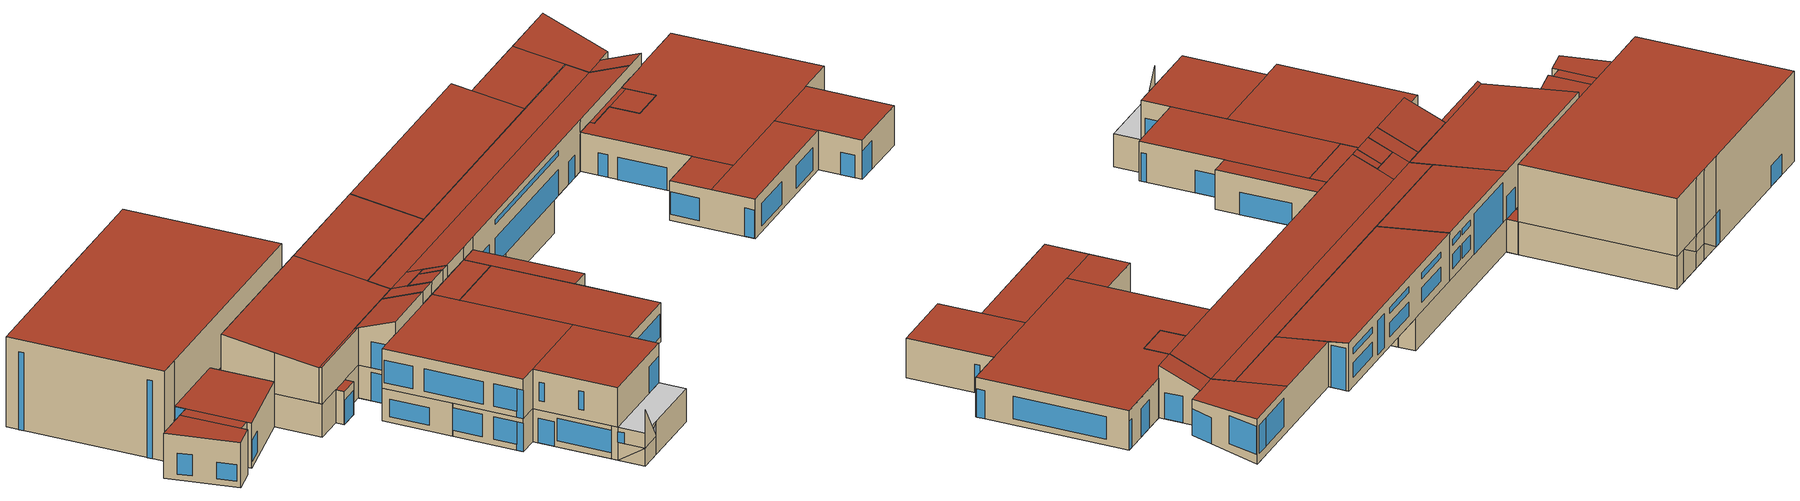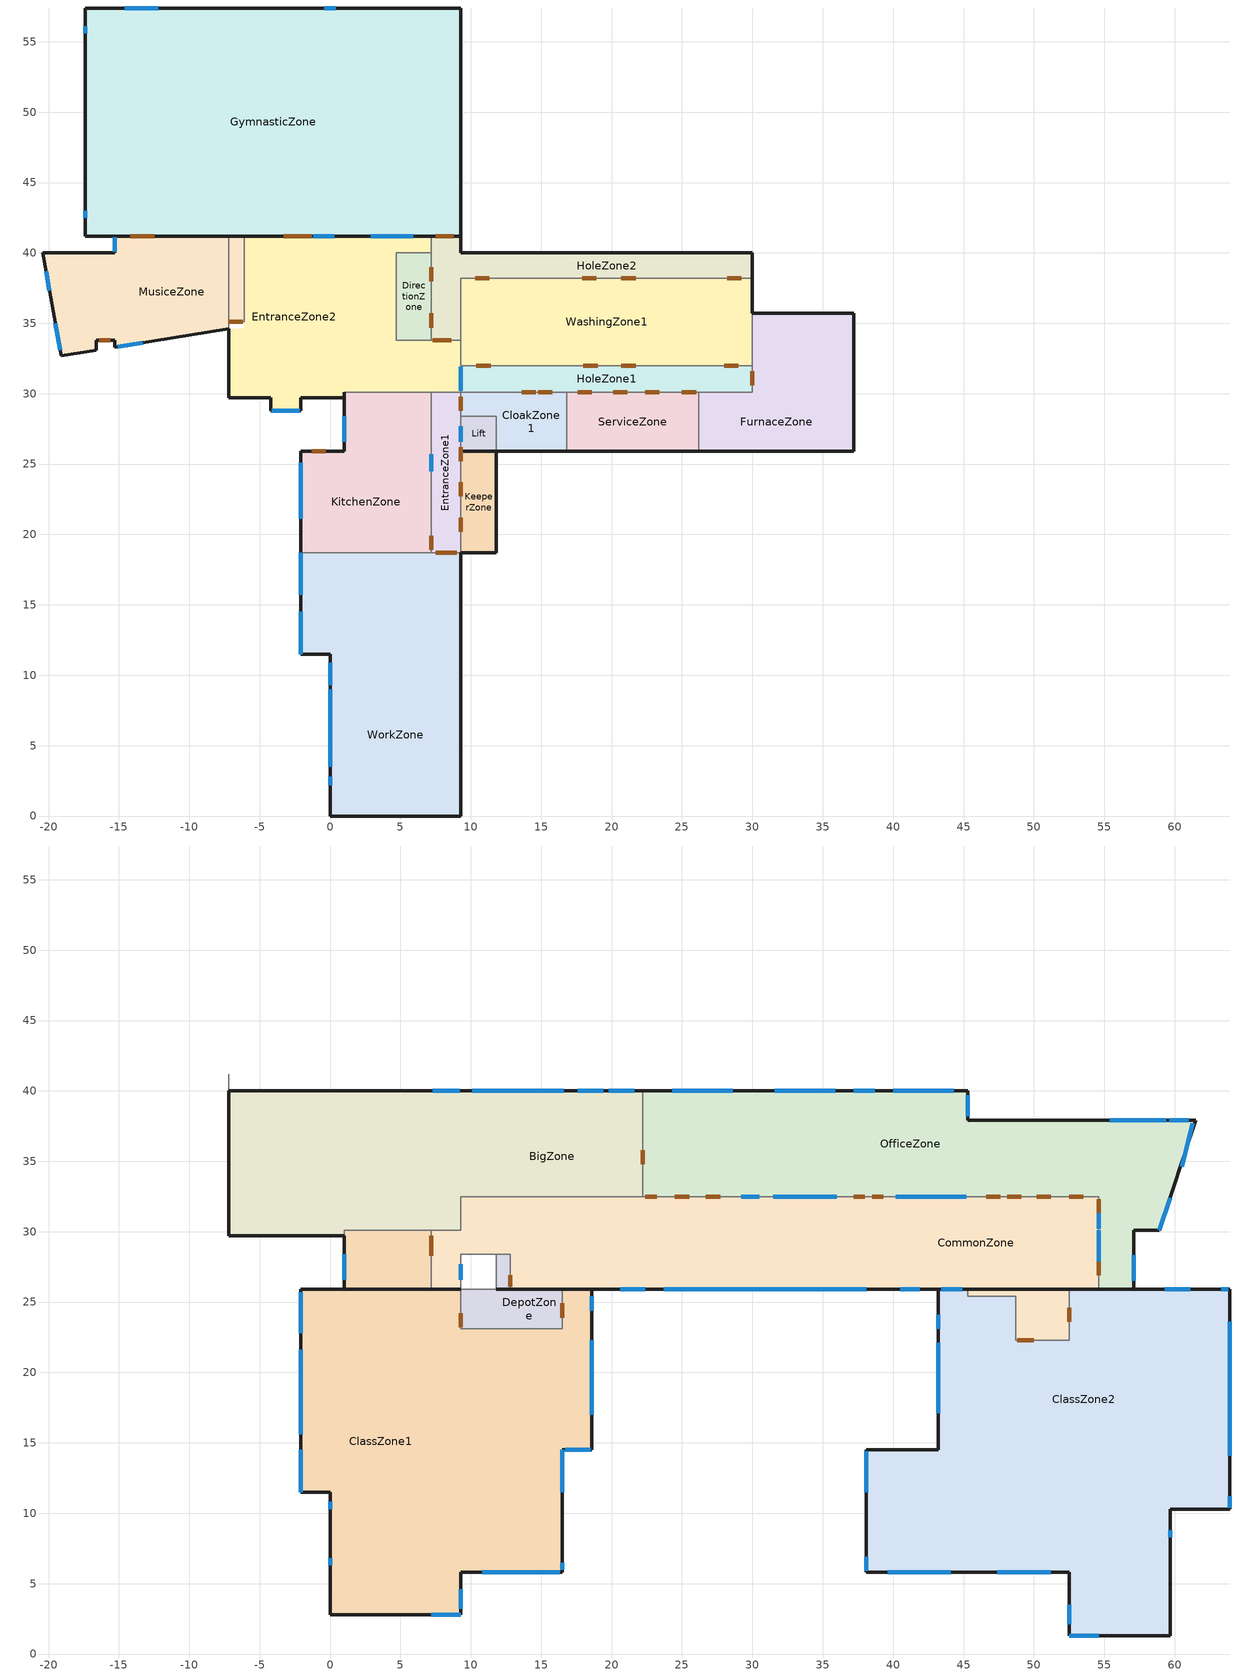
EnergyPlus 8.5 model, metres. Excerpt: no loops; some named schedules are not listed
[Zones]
WorkZone
 floor ground (BasicFloor): 9.3,0 0,0 0,11.5 9.3,11.5 z-3.5; 9.3,11.5 -2.1,11.5 -2.1,18.7 9.3,18.7 z-3.5
 wall outside (OutSupportWall): 0,3.5 0,2.8 z-3.5:0; 0,2.8 0,0 z-1.6:0; 0,0,-1.6 2.5,0,0 0,0,0; 0,2.8,-3.5 0,0,-1.6 0,2.8,-1.6
 wall outside (OutWall): -2.1,18.7 -2.1,11.5 0,11.5 0,3.5 z-3.5:0
 wall ground (GroundWall): 2.5,0 9.3,0 9.3,18.7 z-3.5:0; 0,0 2.5,0 z-3.5:-1.6; 0,0,-1.6 2.5,0,-1.6 0,0,2.5; 0,2.8,-3.5 0,0,-3.5 0,0,-1.6
 wall to KitchenZone (InWall): 7.2,18.7 -2.1,18.7 z-3.5:0
 wall to EntranceZone1 (InWall): 9.3,18.7 7.2,18.7 z-3.5:0
 window (Window): -2.1,18.7 -2.1,15.7 / -2.1,14.5 -2.1,12.2 / 0,9 0,3.5 z-2.87:-0.47; -2.1,12.2 -2.1,11.5 z-3.5:-0.47; 0,2.8 0,2.17 z-1.6:-0.47
 window (OutDoor): 0,10.9 0,9.3 z-3.5:-0.9
 door inside (InDoor): 9,18.7 7.5,18.7 z-3.5:-1.4
 ceiling ground (Floor1): 0,0 9.3,0 9.3,2.8 0,2.8 z0
KitchenZone
 floor ground (BasicFloor): 7.2,18.7 -2.1,18.7 -2.1,25.9 7.2,25.9 z-3.5; 7.2,25.9 1,25.9 1,30.1 7.2,30.1 z-3.5
 wall outside (OutWall): 1,25.9 -2.1,25.9 -2.1,18.7 z-3.5:0; 1,29.7,-3.5 1,25.9,-3.5 1,25.9,0 1,30.1,0
 wall to EntranceZone1 (InWall): 7.2,18.7 7.2,30.1 z-3.5:0
 wall to EntranceZone2 (GlassWall): 7.2,30.1 1,30.1 z-3.5:0
 wall to EntranceZone2 (OutWall): 1,30.1 1,29.7 z-3.5:0
 window inside (Window): 7.2,24.5 7.2,25.7 z-3.5:-1.4
 window (Window): 1,28.4 1,26.6 z-3.5:-0.47; -2.1,25.1 -2.1,21.1 z-2.87:-1
 door inside (InDoor): 7.2,18.9 7.2,19.9 z-3.5:-1.4
 door (InDoor): -0.3,25.9 -1.3,25.9 z-3.5:-1.4
EntranceZone1
 floor ground (BasicFloor): 9.3,18.7 7.2,18.7 7.2,30.1 9.3,30.1 z-3.5
 wall to KeeperZone (InWall): 9.3,18.7 9.3,25.9 z-3.5:0
 wall to Lift (LiftWall): 9.3,25.9 9.3,28.4 z-3.5:0
 wall to CloakZone1 (InWall): 9.3,28.4 9.3,30.1 z-3.5:0
 wall to EntranceZone2 (GlassWall): 9.3,30.1 7.2,30.1 z-3.5:0
 window inside (Window): 9.3,26.6 9.3,27.7 z-3.5:-1.4
 door inside (InDoor): 9.3,20.2 9.3,21.2 / 9.3,22.7 9.3,23.7 / 9.3,25.2 9.3,26.2 / 9.3,28.8 9.3,29.8 z-3.5:-1.4
EntranceZone2
 floor ground (BasicFloor): -2.1,28.8 -4.2,28.8 -4.2,29.7 -2.1,29.7 z-3.5; -6.1,29.7 -7.2,29.7 -7.2,34.6 -6.1,34.6 z-3.5; 1,29.7 -6.1,29.7 -6.1,41.2 1,41.2 z-3.5; 9.3,30.1 1,30.1 1,33.8 9.3,33.8 z-3.5; 4.7,33.8 1,33.8 1,41.2 4.7,41.2 z-3.5; 7.2,40 4.7,40 4.7,41.2 7.2,41.2 z-3.5
 wall outside (GlassWall): -7.2,34.6 -7.2,29.7 -4.2,29.7 / -4.2,28.8 -2.1,28.8 / -2.1,29.7 1,29.7 z-3.5:0
 wall outside (OutWall): -4.2,29.7 -4.2,28.8 / -2.1,28.8 -2.1,29.7 z-3.5:0
 wall to HoleZone1 (GlassWall): 9.3,30.1 9.3,32 z-3.5:0
 wall to WashingZone1 (InWall): 9.3,32 9.3,33.8 z-3.5:0
 wall to HoleZone2 (InWall): 9.3,33.8 7.2,33.8 / 7.2,40 7.2,41.2 z-3.5:0
 wall to DirectionZone (InWall): 7.2,33.8 4.7,33.8 4.7,40 7.2,40 z-3.5:0
 wall to GymnasticZone (InWall): 7.2,41.2 -6.1,41.2 z-3.5:0
 wall to MusiceZone (OutWall): -6.1,41.2 -6.1,35.1 -7.2,35.1 -7.2,34.6 z-3.5:0
 window (OutDoor): -4.15,28.8 -2.15,28.8 z-3.5:-0.9
 window inside (OutDoor): 9.3,30.2 9.3,31.9 z-3.5:-1.4
 window inside (Window): 5.9,41.2 4.7,41.2 / 4.7,41.2 2.9,41.2 / 0.3,41.2 -1.2,41.2 z-3.5:-1.4
 door inside (InDoor): 8.6,33.8 7.3,33.8 / -6.2,35.1 -7.2,35.1 z-3.5:-1.4; -1.3,41.2 -3.3,41.2 z-3.5:-1.1
 roof outside (Roof): -4.2,28.8 -2.1,28.8 -2.1,29.7 -4.2,29.7 z0; -6.1,40 7.2,40 7.2,41.2 -6.1,41.2 z0
HoleZone1
 floor ground (BasicFloor): 30,30.1 9.3,30.1 9.3,32 30,32 z-3.5
 wall to CloakZone1 (InWall): 9.3,30.1 16.8,30.1 z-3.5:0
 wall to ServiceZone (InWall): 16.8,30.1 26.2,30.1 z-3.5:0
 wall to FurnaceZone (InWall): 26.2,30.1 30,30.1 30,32 z-3.5:0
 wall to WashingZone1 (InWall): 30,32 9.3,32 z-3.5:0
 door inside (InDoor): 13.6,30.1 14.6,30.1 / 14.8,30.1 15.8,30.1 / 17.6,30.1 18.6,30.1 / 20.1,30.1 21.1,30.1 / 22.4,30.1 23.4,30.1 / 25,30.1 26,30.1 / 30,30.6 30,31.6 / 29,32 28,32 / 21.7,32 20.7,32 / 19,32 18,32 / 11.4,32 10.4,32 z-3.5:-1.4
HoleZone2
 floor ground (BasicFloor): 9.3,33.8 7.2,33.8 7.2,41.2 9.3,41.2 z-3.5; 30,38.2 9.3,38.2 9.3,40 30,40 z-3.5
 wall to DirectionZone (InWall): 7.2,40 7.2,33.8 z-3.5:0
 wall to WashingZone1 (InWall): 9.3,33.8 9.3,38.2 30,38.2 z-3.5:0
 wall ground (GroundWall): 30,38.2 30,40 9.3,40 9.3,41.2 z-3.5:0
 wall to GymnasticZone (InWall): 9.3,41.2 7.2,41.2 z-3.5:0
 door inside (InDoor): 7.2,35.7 7.2,34.7 / 7.2,39 7.2,38 / 10.3,38.2 11.3,38.2 / 17.9,38.2 18.9,38.2 / 20.7,38.2 21.7,38.2 / 28.2,38.2 29.2,38.2 / 8.8,41.2 7.5,41.2 z-3.5:-1.4
 roof outside (Roof): 7.2,40 9.3,40 9.3,41.2 7.2,41.2 z0
KeeperZone
 floor ground (BasicFloor): 11.8,18.7 9.3,18.7 9.3,25.9 11.8,25.9 z-3.5
 wall ground (GroundWall): 9.3,18.7 11.8,18.7 11.8,25.9 z-3.5:0
 wall to Lift (LiftWall): 11.8,25.9 9.3,25.9 z-3.5:0
Lift
 floor ground (BasicFloor): 11.8,25.9 9.3,25.9 9.3,28.4 11.8,28.4 z-3.5
 wall outside (LiftWall): 9.3,25.9 11.8,25.9 z4.2:5.5
 wall to CloakZone1 (LiftWall): 11.8,25.9 11.8,28.4 9.3,28.4 z-3.5:0
 wall to DepotZone (LiftWall): 9.3,25.9 11.8,25.9 z0:4.2; 11.8,25.9,0 11.8,28.4,0 11.8,28.4,4.5 11.8,25.9,5.5
 wall to CommonZone (LiftWall): 11.8,28.4 9.3,28.4 z0:4.5; 9.3,28.4,0 9.3,25.9,0 9.3,25.9,5.5 9.3,28.4,4.5
 window inside (Window): 9.3,27.7 9.3,26.6 z0:2.1
 roof outside (Roof): 9.3,25.9,5.5 11.8,25.9,5.5 11.8,28.4,4.5 9.3,28.4,4.5
MusiceZone
 floor ground (BasicFloor): -6.1,35.1 -7.2,35.1 -7.2,41.2 -6.1,41.2 z-3.5; -7.2,34.6 -15.3,33.3 -15.3,41.2 -7.2,41.2 z-3.5; -15.3,33.8 -16.6,33.8 -16.6,40 -15.3,40 z-3.5; -16.6,33.1 -19.1,32.7 -20.4,40 -16.6,40 z-3.5
 wall outside (OutWall): -15.3,41.2 -15.3,40 -20.4,40 -19.1,32.7 -16.6,33.1 -16.6,33.8 -15.3,33.8 -15.3,33.3 -7.2,34.6 z-3.5:1.3
 wall to GymnasticZone (InWall): -6.1,41.2 -15.3,41.2 z-3.5:0
 wall to BigZone (GlassWall): -7.2,34.6 -7.2,41.2 z0:1.3
 window (Window): -15.3,41.1 -15.3,40.1 z-3.5:1.3; -20.17,38.7 -19.95,37.3 / -15.1,33.33 -13.3,33.62 z-2.87:-0.63; -19.51,35 -19.17,33.1 z-2.87:-1.1
 door inside (InDoor): -12.5,41.2 -14.2,41.2 z-3.5:-1.4
 door (InDoor): -16.4,33.8 -15.6,33.8 z-3.5:-1.4
 roof outside (Roof): -15.3,33.3 -7.2,34.6 -7.2,41.2 -15.3,41.2 z1.3; -16.6,33.8 -15.3,33.8 -15.3,40 -16.6,40 z1.3; -19.1,32.7 -16.6,33.1 -16.6,40 -20.4,40 z1.3; -7.2,40 -6.1,40 -6.1,41.2 -7.2,41.2 z0
DirectionZone
 floor ground (BasicFloor): 7.2,33.8 4.7,33.8 4.7,40 7.2,40 z-3.5
CloakZone1
 floor ground (BasicFloorWC): 16.8,25.9 11.8,25.9 11.8,30.1 16.8,30.1 z-3.5; 11.8,28.4 9.3,28.4 9.3,30.1 11.8,30.1 z-3.5
 wall to ServiceZone (InWall): 16.8,25.9 16.8,30.1 z-3.5:0
 wall ground (GroundWall): 11.8,25.9 16.8,25.9 z-3.5:0
ServiceZone
 floor ground (BasicFloor): 26.2,25.9 16.8,25.9 16.8,30.1 26.2,30.1 z-3.5
 wall to FurnaceZone (InWall): 26.2,25.9 26.2,30.1 z-3.5:0
 wall ground (GroundWall): 16.8,25.9 26.2,25.9 z-3.5:0
FurnaceZone
 floor ground (BasicFloor): 37.2,25.9 26.2,25.9 26.2,30.1 37.2,30.1 z-3.5; 37.2,30.1 30,30.1 30,32 37.2,32 z-3.5; 37.2,32 30,32 30,35.7 37.2,35.7 z-3.5
 wall to WashingZone1 (InWall): 30,35.7 30,32 z-3.5:0
 wall ground (GroundWall): 26.2,25.9 37.2,25.9 37.2,35.7 30,35.7 z-3.5:0
WashingZone1
 floor ground (BasicFloorWC): 30,32 9.3,32 9.3,38.2 30,38.2 z-3.5
 wall ground (GroundWall): 30,35.7 30,38.2 z-3.5:0
GymnasticZone
 floor ground (BasicFloor): 9.3,41.2 -17.4,41.2 -17.4,57.4 9.3,57.4 z-3.5
 wall outside (OutWall): 0.4,57.4 -17.4,57.4 -17.4,41.2 -15.3,41.2 z-3.5:6.1; -17.4,41.2 9.3,41.2 9.3,57.4 4.9,57.4 3.1,57.4 0.4,57.4 z0:6.1
 wall outside (OutSupportWall): 4.9,57.4 3.1,57.4 z-1.75:0; 3.1,57.4,-1.75 0.4,57.4,-3.5 0.4,57.4,0 3.1,57.4,0; 7.8,57.4,0 4.9,57.4,-1.75 4.9,57.4,0
 wall ground (GroundWall): 4.9,57.4 3.1,57.4 z-3.5:-1.75; 9.3,41.2 9.3,57.4 7.8,57.4 z-3.5:0; 3.1,57.4,-3.5 0.4,57.4,-3.5 3.1,57.4,-1.75; 7.8,57.4,-3.5 4.9,57.4,-3.5 4.9,57.4,-1.75 7.8,57.4,0
 window (OutDoor): -12.2,57.4 -14.6,57.4 z-3.5:-1.3
 window (Window): -17.4,56.1 -17.4,55.6 / -17.4,43 -17.4,42.5 z-3.5:4.8; 0.4,57.4 -0.4,57.4 z-3.5:0
 roof outside (Roof): -17.4,41.2 9.3,41.2 9.3,57.4 -17.4,57.4 z6.1
BigZone
 floor to MusiceZone (Floor1): -6.1,35.1 -7.2,34.6 -7.2,40 -6.1,40 z0
 floor to EntranceZone2 (Floor1): 1,29.7 -6.1,29.7 -6.1,40 1,40 z0; 9.3,30.1 1,30.1 1,33.8 9.3,33.8 z0; 4.7,33.8 1,33.8 1,40 4.7,40 z0; -6.1,29.7 -7.2,29.7 -7.2,34.6 -6.1,35.1 z0
 floor to DirectionZone (Floor1): 7.2,33.8 4.7,33.8 4.7,40 7.2,40 z0
 floor to HoleZone2 (Floor1): 22.2,38.2 9.3,38.2 9.3,40 22.2,40 z0; 9.3,33.8 7.2,33.8 7.2,40 9.3,40 z0
 floor to WashingZone1 (Floor1): 22.2,32.5 9.3,32.5 9.3,38.2 22.2,38.2 z0
 wall outside (OutWall): 22.2,40 -7.2,40 z0:5.1
 wall outside (GlassWall): -7.2,29.7 1,29.7 z0:3.96; -7.2,40,1.3 -7.2,34.6,1.3 -7.2,34.6,4.39 -7.2,40,5.1; -7.2,34.6,0 -7.2,30.1,0 -7.2,30.1,3.8 -7.2,34.6,4.39; -7.2,30.1,0 -7.2,29.7,0 -7.2,29.7,3.96 -7.2,30.1,3.8
 wall to CommonZone (SpliteZone): 7.2,30.1 9.3,30.1 z0:3.8; 9.3,32.5 16.5,32.5 z0:4.1; 9.3,30.1,0 9.3,32.5,0 9.3,32.5,4.1 9.3,30.1,3.8
 wall to ClassZone1 (InWall): 1,30.1 7.2,30.1 z0:3.8; 1,29.7,0 1,30.1,0 1,30.1,3.8 1,29.7,3.96
 wall to CommonZone (GlassWall): 16.5,32.5 19.4,32.5 z0:4.1
 wall to CommonZone (InWall): 19.4,32.5 22.2,32.5 z0:4.1
 wall to OfficeZone (InWall): 22.2,32.5,0 22.2,40,0 22.2,40,5.1 22.2,32.5,4.1
 window (Window): 16.6,40 10.1,40 z0:4.3; 19.4,40 17.6,40 / 21.6,40 19.8,40 z1:2.5; 19.4,40 17.6,40 / 21.6,40 19.8,40 z3.5:4.13
 window (OutDoor): 9.2,40 7.3,40 z0:2.4
 door inside (InDoor): 22.2,34.8 22.2,35.8 z0:2.1
 roof outside (Roof): -7.2,29.7,3.96 1,29.7,3.96 1,30.1,3.8 -7.2,30.1,3.8; -7.2,30.1,3.8 9.3,30.1,3.8 9.3,40,5.1 -7.2,40,5.1; 9.3,32.5,4.1 22.2,32.5,4.1 22.2,40,5.1 9.3,40,5.1
ClassZone1
 floor to WorkZone (Floor1): 9.3,2.8 0,2.8 0,11.5 9.3,11.5 z0; 9.3,11.5 -2.1,11.5 -2.1,18.7 9.3,18.7 z0
 floor to KitchenZone (Floor1): 7.2,18.7 -2.1,18.7 -2.1,25.9 7.2,25.9 z0; 7.2,25.9 1,25.9 1,30.1 7.2,30.1 z0
 floor to EntranceZone1 (Floor1): 9.3,18.7 7.2,18.7 7.2,25.9 9.3,25.9 z0
 floor ground (BasicFloor): 16.5,5.8 9.3,5.8 9.3,14.5 16.5,14.5 z0; 18.6,18.7 11.8,18.7 11.8,23.1 18.6,23.1 z0; 18.6,23.1 16.5,23.1 16.5,25.9 18.6,25.9 z0; 18.6,14.5 9.3,14.5 9.3,18.7 18.6,18.7 z0
 floor to KeeperZone (Floor1): 11.8,18.7 9.3,18.7 9.3,23.1 11.8,23.1 z0
 wall outside (OutWall): 1,25.9 -2.1,25.9 -2.1,11.5 0,11.5 0,2.8 9.3,2.8 9.3,5.8 16.5,5.8 16.5,14.5 18.6,14.5 18.6,25.9 z0:4.2; 1,25.9 7.2,25.9 / 1,25.9 7.2,25.9 z4.2:5.5; 1,29.7,0 1,25.9,0 1,25.9,5.5 1,29.7,3.96
 wall to CommonZone (InWall): 7.2,25.9,0 7.2,30.1,0 7.2,30.1,3.8 7.2,25.9,5.5
 wall to CommonZone (GlassWall): 9.3,25.9 7.2,25.9 / 18.6,25.9 16.5,25.9 z0:4.2
 wall to DepotZone (InWall): 16.5,25.9 16.5,23.1 9.3,23.1 9.3,25.9 z0:4.2
 window (Window): 1,28.4 1,26.6 / 7.2,2.8 9.3,2.8 z0:2.8; -2.1,25.7 -2.1,22.8 / -2.1,21.6 -2.1,15.6 / -2.1,14.5 -2.1,12.2 / 10.8,5.8 16.3,5.8 z0.63:3.03; -2.1,12.2 -2.1,11.5 / 16.5,6 16.5,6.5 z0:3.03; 0,10.8 0,10.3 / 0,6.8 0,6.3 z1:3; 16.5,11.5 16.5,14.5 / 18.6,17 18.6,22.3 / 18.6,24.4 18.6,25.4 z0:2.4
 window (OutDoor): 9.3,3.2 9.3,4.6 / 16.7,14.5 18.5,14.5 z0:2.4
 door inside (GlassWall): 7.2,28.3 7.2,29.7 z0:2.4
 door inside (InDoor): 9.3,23.2 9.3,24.2 / 16.5,24.9 16.5,23.9 z0:2.1
 roof outside (Roof): 0,2.8 9.3,2.8 9.3,11.5 0,11.5 z4.2; -2.1,11.5 9.3,11.5 9.3,25.9 -2.1,25.9 z4.2; 9.3,5.8 16.5,5.8 16.5,23.1 9.3,23.1 z4.2; 16.5,14.5 18.6,14.5 18.6,25.9 16.5,25.9 z4.2; 1,25.9,5.5 7.2,25.9,5.5 7.2,30.1,3.8 1,30.1,3.8
DepotZone
 floor to KeeperZone (Floor1): 11.8,23.1 9.3,23.1 9.3,25.9 11.8,25.9 z0
 floor to CloakZone1 (Floor1): 12.8,25.9 11.8,25.9 11.8,28.4 12.8,28.4 z0
 floor ground (BasicFloor): 16.5,23.1 11.8,23.1 11.8,25.9 16.5,25.9 z0
 wall outside (OutWall): 11.8,25.9 12.8,25.9 z4.2:5.5
 wall to CommonZone (InWall): 16.5,25.9 12.8,25.9 z0:4.2; 12.8,28.4 11.8,28.4 z0:4.5; 12.8,25.9,0 12.8,28.4,0 12.8,28.4,4.5 12.8,25.9,5.5
 door inside (InDoor): 12.8,26.1 12.8,26.9 z0:2.1
 roof outside (Roof): 9.3,23.1 16.5,23.1 16.5,25.9 9.3,25.9 z4.2; 11.8,25.9,5.5 12.8,25.9,5.5 12.8,28.4,4.5 11.8,28.4,4.5
CommonZone
 floor to HoleZone1 (Floor1): 30,30.1 9.3,30.1 9.3,32 30,32 z0
 floor to CloakZone1 (Floor1): 16.8,28.4 11.8,28.4 11.8,30.1 16.8,30.1 z0; 11.8,28.4 9.3,28.4 9.3,30.1 11.8,30.1 z0; 16.8,25.9 12.8,25.9 12.8,28.4 16.8,28.4 z0
 floor to ServiceZone (Floor1): 26.2,25.9 16.8,25.9 16.8,30.1 26.2,30.1 z0
 floor to FurnaceZone (Floor1): 37.2,25.9 26.2,25.9 26.2,30.1 37.2,30.1 z0; 37.2,30.1 30,30.1 30,32.5 37.2,32.5 z0
 floor to WashingZone1 (Floor1): 22.2,32 9.3,32 9.3,32.5 22.2,32.5 z0; 30,32 22.2,32 22.2,32.5 30,32.5 z0
 floor to EntranceZone1 (Floor1): 9.3,25.9 7.2,25.9 7.2,30.1 9.3,30.1 z0
 floor ground (BasicFloor): 54.6,25.9 37.2,25.9 37.2,32.5 54.6,32.5 z0; 52.5,25.4 45.3,25.4 45.3,25.9 52.5,25.9 z0; 52.5,22.3 48.7,22.3 48.7,25.4 52.5,25.4 z0
 wall outside (OutWall): 7.2,25.9 9.3,25.9 / 11.8,25.9 16.5,25.9 18.6,25.9 / 43.2,25.9 57.1,25.9 z4.2:5.5; 18.6,25.9 43.2,25.9 z0:5.5
 wall to OfficeZone (InWall): 54.6,32.5 22.2,32.5 z0:4.1; 54.6,25.9,0 54.6,30.1,0 54.6,30.1,3.8 54.6,25.9,5.5; 54.6,30.1,0 54.6,32.5,0 54.6,32.5,4.1 54.6,30.1,3.8
 wall to ClassZone2 (GlassWall): 52.5,25.9 54.6,25.9 / 43.2,25.9 45.3,25.9 z0:4.2
 wall to ClassZone2 (InWall): 45.3,25.9 45.3,25.4 48.7,25.4 48.7,22.3 52.5,22.3 52.5,25.9 z0:4.2
 window inside (Window): 36,32.5 35,32.5 / 30.5,32.5 29.2,32.5 / 35,32.5 31.5,32.5 / 45.2,32.5 41.2,32.5 / 41.2,32.5 40.2,32.5 / 54.6,30.2 54.6,31.3 / 54.6,27.9 54.6,30.1 z0:2.1; 43.4,25.9 44.9,25.9 z0:2.4
 window (OutDoor): 40.5,25.9 41.9,25.9 z0:2.4
 window (Window): 23.7,25.9 38.1,25.9 / 20.6,25.9 22.4,25.9 z0:2.8; 23.7,25.9 38.1,25.9 z4.3:4.8
 door inside (InDoor): 23.2,32.5 22.4,32.5 / 25.5,32.5 24.5,32.5 / 27.7,32.5 26.7,32.5 / 38,32.5 37.2,32.5 / 39.3,32.5 38.5,32.5 / 47.6,32.5 46.6,32.5 / 49.1,32.5 48.1,32.5 / 51.2,32.5 50.2,32.5 / 53.5,32.5 52.5,32.5 / 54.6,31.3 54.6,32.3 / 54.6,26.9 54.6,27.9 / 52.5,23.6 52.5,24.6 z0:2.1
 door inside (GlassWall): 48.8,22.3 50,22.3 z0:2.1
 roof outside (Roof): 7.2,25.9,5.5 9.3,25.9,5.5 9.3,30.1,3.8 7.2,30.1,3.8; 9.3,28.4,4.5 12.8,28.4,4.5 12.8,30.1,3.8 9.3,30.1,3.8; 12.8,25.9,5.5 54.6,25.9,5.5 54.6,30.1,3.8 12.8,30.1,3.8; 9.3,30.1,3.8 54.6,30.1,3.8 54.6,32.5,4.1 9.3,32.5,4.1; 45.3,25.4 52.5,25.4 52.5,25.9 45.3,25.9 z4.2; 48.7,22.3 52.5,22.3 52.5,25.4 48.7,25.4 z4.2
OfficeZone
 floor to HoleZone2 (Floor1): 30,38.2 22.2,38.2 22.2,40 30,40 z0
 floor to FurnaceZone (Floor1): 37.2,32.5 30,32.5 30,35.7 37.2,35.7 z0
 floor to WashingZone1 (Floor1): 30,32.5 22.2,32.5 22.2,38.2 30,38.2 z0
 floor ground (BasicFloor): 37.2,35.7 30,35.7 30,40 37.2,40 z0; 45.3,32.5 37.2,32.5 37.2,40 45.3,40 z0; 54.6,32.5 45.3,32.5 45.3,37.9 54.6,37.9 z0; 58.9,30.1 54.6,30.1 54.6,37.9 61.2,37.9 z0; 57.1,25.9 54.6,25.9 54.6,30.1 57.1,30.1 z0
 wall outside (OutWall): 45.3,40 22.2,40 z0:5.1; 57.1,25.9,0 57.1,30.1,0 57.1,30.1,3.8 57.1,25.9,5.5
 wall outside (OutSupportWall): 57.1,30.1 58.9,30.1 z0:3.8; 61.5,37.9 45.3,37.9 z0:4.8; 58.9,30.1,0 61.5,37.9,0 61.5,37.9,4.8 58.9,30.1,3.8; 45.3,37.9,0 45.3,40,0 45.3,40,5.1 45.3,37.9,4.8
 wall to ClassZone2 (InWall): 54.6,25.9 57.1,25.9 z0:4.2
 window (Window): 57.1,26.53 57.1,28.33 / 58.9,30.1 59.7,32.4 z0:2.8; 60.5,34.6 61.3,37.7 / 61,37.9 59.6,37.9 / 59.4,37.9 55.4,37.9 z0.9:3.9; 45.3,38.2 45.3,39.7 z0:4.5; 44.3,40 40,40 / 35.9,40 31.6,40 / 28.6,40 24.3,40 z1:2.5; 44.3,40 40,40 / 35.9,40 31.6,40 / 28.6,40 24.3,40 z3.5:4.13; 38.7,40 37.2,40 z0.5:4.13
 roof outside (Roof): 54.6,25.9,5.5 57.1,25.9,5.5 57.1,30.1,3.8 54.6,30.1,3.8; 54.6,30.1,3.8 58.9,30.1,3.8 61.5,37.9,4.8 54.6,37.9,4.8; 45.3,32.5,4.1 54.6,32.5,4.1 54.6,37.9,4.8 45.3,37.9,4.8; 22.2,32.5,4.1 45.3,32.5,4.1 45.3,40,5.1 22.2,40,5.1
ClassZone2
 floor ground (BasicFloor): 63.9,10.3 43.2,10.3 43.2,25.9 63.9,25.9 z0; 59.7,1.3 52.5,1.3 52.5,10.3 59.7,10.3 z0; 52.5,5.8 38.1,5.8 38.1,10.3 52.5,10.3 z0; 43.2,10.3 38.1,10.3 38.1,14.5 43.2,14.5 z0
 wall outside (OutWall): 43.2,25.9 43.2,14.5 38.1,14.5 38.1,5.8 52.5,5.8 52.5,1.3 59.7,1.3 59.7,10.3 63.9,10.3 63.9,25.9 57.1,25.9 z0:4.2
 window (Window): 43.2,24.1 43.2,23.1 / 43.2,22.1 43.2,17.1 z0:2.4; 38.1,14.4 38.1,11.5 / 39.6,5.8 44.1,5.8 / 47.4,5.8 51.2,5.8 / 63.9,14.1 63.9,23.6 z0.63:3.03; 38.1,6.9 38.1,5.9 / 52.5,1.3 54.6,1.3 / 63.8,25.9 63.3,25.9 z0:3.03; 59.7,8.3 59.7,8.8 / 63.9,10.4 63.9,11.2 / 61.1,25.9 59.3,25.9 z0:3
 window (OutDoor): 52.5,3.5 52.5,2.1 z0:2.4
 roof outside (Roof): 43.2,10.3 63.9,10.3 63.9,25.9 43.2,25.9 z4.2; 52.5,1.3 59.7,1.3 59.7,10.3 52.5,10.3 z4.2; 38.1,5.8 52.5,5.8 52.5,10.3 38.1,10.3 z4.2; 38.1,10.3 43.2,10.3 43.2,14.5 38.1,14.5 z4.2
[Building]
School Building: North Axis {deg}=0; Terrain=City; Loads Convergence Tolerance Value=.03999; Temperature Convergence Tolerance Value {deltaC}=.4; Solar Distribution=FullExterior; Maximum Number of Warmup Days=25; Minimum Number of Warmup Days=6
[Site:Location]
Belgrade: Latitude {deg}=44.82; Longitude {deg}=22.28; Time Zone {hr}=1; Elevation {m}=99
[SizingPeriod:DesignDay]
BelgradeWinter: Month=1; Day of Month=21; Day Type=WinterDesignDay; Maximum Dry-Bulb Temperature {C}=-11.5; Daily Dry-Bulb Temperature Range {deltaC}=0; Humidity Condition Type=Wetbulb; Wetbulb or DewPoint at Maximum Dry-Bulb {C}=-11.5; Barometric Pressure {Pa}=100141.3; Wind Speed {m/s}=2.5; Wind Direction {deg}=10; Rain Indicator=No; Snow Indicator=No; Daylight Saving Time Indicator=No; Solar Model Indicator=ASHRAEClearSky; Sky Clearness=0
[Site:GroundTemperature:BuildingSurface]
1.67, 3.51, 7.1, 10.5, 16.92, 20.31, 21.24, 19.52, 15.56, 10.62, 5.76, 2.54
[Material]
Name | Roughness | Thickness {m} | Conductivity {W/m-K} | Density {kg/m3} | Specific Heat {J/kg-K} | Thermal Absorptance | Solar Absorptance | Visible Absorptance
MineralWoolOut | VeryRough | %delta% | .041 | 50 | 840 | .925 | .7 | .7
MineralWoolRoof | VeryRough | .3 | .041 | 50 | 840 | .925 | .7 | .7
Plywood | Smooth | .018 | .14 | 550 | 2090 | .925 | .75 | .75
WoodRoofIn | Smooth | .036 | .08 | 400 | 2090 | .925 | .75 | .75
WoodOut | MediumSmooth | .04 | .13 | 620 | 2090 | .9 | .72 | .72
WoodFloor | MediumSmooth | .04 | .14 | 520 | 1670 | .935 | .75 | .75
KeramicFloor | MediumSmooth | .01 | .99 | 1900 | 880 | .95 | .8 | .8
WindInsolation | Rough | .002 | .26 | 1600 | 960 | .93 | .65 | .65
Bitumen | VerySmooth | .005 | .17 | 1500 | 1050 | .93 | .65 | .65
Breack | MediumRough | .05 | .47 | 1200 | 920 | .93 | .85 | .85
Plaster | MediumSmooth | .013 | .81 | 1600 | 1050 | .93 | .85 | .85
Wood | Rough | .06 | .21 | 750 | 2100 | .885 | .7 | .7
MultBitHidroinsolationRoof | MediumRough | .015 | .19 | 1100 | 1460 | .665 | .65 | .65
PlasterIn | Smooth | .02 | .81 | 1600 | 1005 | .93 | .85 | .85
WoodDoor | Smooth | .03 | .21 | 750 | 2100 | .885 | .7 | .7
Glass | Smooth | .005 | .6 | 2400 | 770 | .9 | .94 | .94
Splite | VerySmooth | .0001 | 200 | 1 | 1000 | .96 | .96 | .96
[Material:AirGap]
Name | Thermal Resistance {m2-K/W}
OutAir | .16
InAir | .18
[WindowMaterial:Glazing] Optical Data Type=SpectralAverage; Solar Transmittance at Normal Incidence=.9; Front Side Solar Reflectance at Normal Incidence=.031; Back Side Solar Reflectance at Normal Incidence=.031; Visible Transmittance at Normal Incidence=.9; Front Side Visible Reflectance at Normal Incidence=.05; Back Side Visible Reflectance at Normal Incidence=.05; Front Side Infrared Hemispherical Emissivity=.84; Back Side Infrared Hemispherical Emissivity=.84; Conductivity {W/m-K}=.9
Name | Thickness {m} | Infrared Transmittance at Normal Incidence
WindowGlass | .005
DoorGlass | .008 | 0
[WindowMaterial:Gas]
WindowGas: Gas Type=Air; Thickness {m}=.02
[Construction]
OutWall: WoodOut, OutAir, WindInsolation, MineralWoolOut, Bitumen, Plaster
OutSupportWall: Breack, Plaster, OutAir, WindInsolation, MineralWoolOut, Bitumen, Plaster
BasicFloor: Breack, Plaster, MineralWoolOut, Bitumen, Plaster, WoodFloor
BasicFloorWC: Breack, Plaster, MineralWoolOut, Bitumen, Plaster, KeramicFloor
Floor1: WoodFloor, Wood, WoodRoofIn
Roof: MultBitHidroinsolationRoof, Plywood, MineralWoolRoof, WoodRoofIn
InWall: PlasterIn, InAir, PlasterIn
InDoor: WoodDoor
OutDoor: DoorGlass, WindowGas, DoorGlass
Window: WindowGlass, WindowGas, WindowGlass, WindowGas, WindowGlass
GroundWall: Plaster, MineralWoolOut, Bitumen, Breack, Plaster
GlassWall: Glass, InAir, Glass, InAir, Glass
LiftWall: PlasterIn, Plywood, MineralWoolOut, Plywood, InAir, Glass
SpliteZone: Splite
[Zone] Type=1; Multiplier=1; Ceiling Height {m}=0; Volume {m3}=0; Floor Area {m2}=autocalculate; Zone Inside Convection Algorithm=TARP
WorkZone; KitchenZone; EntranceZone1; EntranceZone2; HoleZone1; HoleZone2; KeeperZone; Lift; MusiceZone; DirectionZone; CloakZone1; ServiceZone; FurnaceZone; WashingZone1; GymnasticZone; BigZone; ClassZone1; DepotZone; CommonZone; OfficeZone; ClassZone2
[InternalMass]
Name | Construction | Zone | Surface Area {m2}
WorkZone:DoorIn | InDoor | WorkZone | 8.4
WorkZone:GlassIn | GlassWall | WorkZone | 26.46
WorkZone:WallIn | InWall | WorkZone | 56.92
KitchenZone:GlassIn | GlassWall | KitchenZone | 42
KitchenZone:DoorIn | InDoor | KitchenZone | 8.4
KitchenZone:WallIn1 | InWall | KitchenZone | 65.65
KitchenZone:WallIn2 | OutWall | KitchenZone | 5.25
EntranceZone2:Stairs | Floor1 | EntranceZone2 | 14.4
EntranceZone2:WallIn1 | OutWall | EntranceZone2 | 10.5
EntranceZone2:WallIn2 | InWall | EntranceZone2 | 147
KeeperZone:WallIn | InWall | KeeperZone | 32.2
MusiceZone:DoorIn | InDoor | MusiceZone | 8.4
MusiceZone:GlassIn | GlassWall | MusiceZone | 6.48
MusiceZone:WallIn1 | InWall | MusiceZone | 26.88
MusiceZone:Wallin2 | InWall | MusiceZone | 71.04
DirectionZone:WallIn | OutWall | DirectionZone | 58.1
CloakZone1:DoorIn | InDoor | CloakZone1 | 13.44
CloakZone1:WallIn | InWall | CloakZone1 | 77
ServiceZone:WallIn | InWall | ServiceZone | 84
FurnaceZone:WallIn | InWall | FurnaceZone | 5.6
WashingZone1:DoorIn | InDoor | WashingZone1 | 31.92
WashingZone1:WallIn1 | OutWall | WashingZone1 | 24.5
WashingZone1:WallIn2 | InWall | WashingZone1 | 296.1
GymnasticZone:WallIn | InWall | GymnasticZone | 231
GymnasticZone:GlassIn | GlassWall | GymnasticZone | 15.12
GymnasticZone:DoorIn | InDoor | GymnasticZone | 8.4
BigZone:GlassIn | GlassWall | BigZone | 70
BigZone:WallIn | InWall | BigZone | 68.88
BigZone:DoorIn | InDoor | BigZone | 4.2
BigZone:StairsIn | InWall | BigZone | 40
ClassZone1:WallIn | InWall | ClassZone1 | 303.24
ClassZone1:GlassIn | GlassWall | ClassZone1 | 112.56
DepotZone:WallIn | InWall | DepotZone | 29.4
DepotZone:Stairs | InWall | DepotZone | 4
CommonZone:WallIn1 | InWall | CommonZone | 233.96
CommonZone:WallIn2 | OutWall | CommonZone | 34.4
CommonZone:GlassIn | GlassWall | CommonZone | 43
OfficeZone:WallIn | InWall | OfficeZone | 692.1
OfficeZone:DoorIn | InDoor | OfficeZone | 12.6
ClassZone2:WallIn | InWall | ClassZone2 | 228.48
ClassZone2:GlassIn | GlassWall | ClassZone2 | 156.24
ClassZone2:DoorIn | InDoor | ClassZone2 | 14.28
[People] Number of People Calculation Method=People; Fraction Radiant=.2; Mean Radiant Temperature Calculation Type=ZoneAveraged; Work Efficiency Schedule=WorkEffSch; Clothing Insulation Calculation Method=ClothingInsulationSchedule; Air Velocity Schedule=AirVelSch; Thermal Comfort Model 1 Type=Fanger
Name | Zone or ZoneList | Number of People Schedule | Number of People | Activity Level Schedule | Clothing Insulation Schedule
WORK ZONE | WorkZone | WorkZoneOccSch | 5 | WorkZoneActSch | ClonlsSch
KITCHEN ZONE | KitchenZone | KitchenZoneOccSch | 30 | KitchenZoneActSch | ClonlsSch
ENTRANCE ZONE1 | EntranceZone1 | WalkZoneOccSch | 10 | WalkZoneActSch | ClonlsSch
ENTRANCE ZONE2 | EntranceZone2 | WalkZoneOccSch | 20 | WalkZoneActSch | ClonlsSch
HOLE ZONE1 | HoleZone1 | WalkZoneOccSch | 5 | WalkZoneActSch | ClonlsSch
HOLE ZONE2 | HoleZone2 | WalkZoneOccSch | 5 | WalkZoneActSch | ClonlsSch
KEEPER ZONE | KeeperZone | WorkZoneOccSch | 2 | ServiceZoneActSch | ClonlsSch
LIFT | Lift | WalkZoneOccSch | 1 | ServiceZoneActSch | ClonlsSch
MUSICE ZONE | MusiceZone | SettingZoneOccSch | 20 | MusiceZoneActSch | ClonlsSch
DIRECTION ZONE | DirectionZone | WalkZoneOccSch | 3 | WalkZoneActSch | ClonlsSch
CLOAK ZONE1 | CloakZone1 | WalkZoneOccSch | 2 | WalkZoneActSch | ClonlsSch
SERVICE ZONE | ServiceZone | WorkZoneOccSch | 3 | ServiceZoneActSch | ClonlsSch
FURNACE ZONE | FurnaceZone | FurnaceZoneOccSch | 2 | WashingZoneActSch | ClonlsSch
WASHING ZONE1 | WashingZone1 | GymZoneOccSch | 30 | WashingZoneActSch | ClonsWashSch
GYMNASTIC ZONE | GymnasticZone | GymZoneOccSch | 30 | GymZoneActSch | ClonlsSch
BIG ZONE | BigZone | SettingZoneOccSch | 100 | SettingZoneActSch | ClonlsSch
CLASS ZONE1 | ClassZone1 | SettingZoneOccSch | 100 | SettingZoneActSch | ClonlsSch
DEPOT ZONE | DepotZone | WalkZoneOccSch | 2 | WalkZoneActSch | ClonlsSch
COMMON ZONE | CommonZone | WalkZoneOccSch | 40 | WalkZoneActSch | ClonlsSch
OFFICE ZONE | OfficeZone | SettingZoneOccSch | 20 | SettingZoneActSch | ClonlsSch
CLASS ZONE2 | ClassZone2 | SettingZoneOccSch | 100 | SettingZoneActSch | ClonlsSch
[Lights] Design Level Calculation Method=LightingLevel; Return Air Fraction=0; Fraction Radiant=.2; Fraction Visible=.2
Name | Zone or ZoneList | Schedule | Lighting Level {W}
WorkZone Lights 1 | WorkZone | WorkZoneLigSch | 283
KitchenZone Lights 1 | KitchenZone | KitchenZoneLigSch | 136
EntranceZone1 Lights 1 | EntranceZone1 | WalkZoneLig1Sch | 346
EntranceZone2 Lights 1 | EntranceZone2 | WalkZoneLig2Sch | 230
HoleZone1 Lights 1 | HoleZone1 | WalkZoneLig1Sch | 59
HoleZone2 Lights 1 | HoleZone2 | WalkZoneLig1Sch | 79
KeeperZone Lights 1 | KeeperZone | ServiceZoneLigSch | 27
Lift Lights 1 | Lift | LiftZoneLigSch | 94
MusiceZone Lights 1 | MusiceZone | SittingZoneLigSch | 127
DirectionZone Lights 1 | DirectionZone | WalkZoneLig1Sch | 22
CloakZone1 Lights 1 | CloakZone1 | WalkZoneLig1Sch | 38
ServiceZone Lights 1 | ServiceZone | ServiceZoneLigSch | 59
FurnaceZone Lights 1 | FurnaceZone | FurnaceZoneLigSch | 130
WashingZone1 Lights 1 | WashingZone1 | GymZoneLigSch | 192
GymnasticZone Lights 1 | GymnasticZone | GymZoneLigSch | 642
BigZone Lights 1 | BigZone | SittingZoneLigSch | 400
ClassZone1 Lights 1 | ClassZone1 | SittingZoneLigSch | 619
DepotZone Lights 1 | DepotZone | WalkZoneLig1Sch | 34
CommonZone Lights 1 | CommonZone | WalkZoneLig2Sch | 447
OfficeZone Lights 1 | OfficeZone | SittingZoneLigSch | 419
ClassZone2 Lights 1 | ClassZone2 | SittingZoneLigSch | 716
[ZoneInfiltration:DesignFlowRate] Schedule=InfiltrationSch; Design Flow Rate Calculation Method=Flow/Zone; Design Flow Rate {m3/s}=.001; Constant Term Coefficient=1; Temperature Term Coefficient=.003; Velocity Term Coefficient=.001; Velocity Squared Term Coefficient=.005
Name | Zone or ZoneList
WorkZone Infil 1 | WorkZone
KitchenZone Infil 1 | KitchenZone
EntranceZone1 Infil 1 | EntranceZone1
EntranceZone2 Infil 1 | EntranceZone2
HoleZone1 Infil 1 | HoleZone1
HoleZone2 Infil 1 | HoleZone2
KeeperZone Infil 1 | KeeperZone
Lift Infil 1 | Lift
MusiceZone Infil 1 | MusiceZone
DirectionZone Infil 1 | DirectionZone
CloakZone1 Infil 1 | CloakZone1
ServiceZone Infil 1 | ServiceZone
FurnaceZone Infil 1 | FurnaceZone
WashingZone1 Infil 1 | WashingZone1
GymnasticZone Infil 1 | GymnasticZone
BigZone Infil 1 | BigZone
ClassZone1 Infil 1 | ClassZone1
DepotZone Infil 1 | DepotZone
CommonZone Infil 1 | CommonZone
OfficeZone Infil 1 | OfficeZone
ClassZone2 Infil 1 | ClassZone2
[Zone equipment]
KeeperZone: Zone3 Air
GymnasticZone: Zone7 Air
CommonZone: Zone10 Air
EntranceZone1: Zone13 Air
EntranceZone2: Zone14 Air
HoleZone1: Zone15 Air
HoleZone2: Zone16 Air
Lift: Zone17 Air
DirectionZone: Zone18 Air
CloakZone1: Zone19 Air
FurnaceZone: Zone20 Air
DepotZone: Zone21 Air
[ZoneControl:Thermostat] Control Type Schedule=ZoneControlTypeSch; Control 1=SetTemperature16; Control 2=SetTemperature16s
Name | Zone or ZoneList
Zone3 Thermostatic | KeeperZone
Zone7 Thermostatic | GymnasticZone
Zone10 Thermostatic | CommonZone
Zone13 Thermostatic | EntranceZone1
Zone14 Thermostatic | EntranceZone2
Zone15 Thermostatic | HoleZone1
Zone16 Thermostatic | HoleZone2
Zone17 Thermostatic | Lift
Zone18 Thermostatic | DirectionZone
Zone19 Thermostatic | CloakZone1
Zone20 Thermostatic | FurnaceZone
Zone21 Thermostatic | DepotZone
[ThermostatSetpoint:SingleHeating]
SetTemperature16: Setpoint Temperature Schedule=SetTempSch16
[ThermostatSetpoint:SingleCooling]
SetTemperature16s: Setpoint Temperature Schedule=SetTempSch16
[Schedule:Day:Hourly]
WorkEffDay; FreeDayAct; FreeDayLight: 0, 0, 0, 0, 0, 0, 0, 0, 0, 0, 0, 0, 0, 0, 0, 0, 0, 0, 0, 0, 0, 0, 0, 0
ClonlsDay: 1.5, 1.5, 1.5, 1.5, 1.5, 1.5, 1.2, 1.2, 1.2, 1.2, 1.2, 1.2, 1.2, 1.2, 1.2, 1.2, 1.2, 1.2, 1.2, 1.5, 1.5, 1.5, 1.5, 1.5
SettingZoneActDay: 150, 150, 150, 150, 150, 150, 130, 130, 130, 130, 130, 130, 130, 130, 130, 130, 130, 130, 130, 150, 150, 150, 150, 150
KitchenZoneActDay; ServiceZoneActDay: 150, 150, 150, 150, 150, 150, 150, 150, 150, 150, 150, 150, 150, 150, 150, 150, 150, 150, 150, 150, 150, 150, 150, 150
WalkZoneActDay: 180, 180, 180, 180, 180, 180, 180, 180, 180, 180, 180, 180, 180, 180, 180, 180, 180, 180, 180, 180, 180, 180, 180, 180
WorkZoneActDay: 189, 189, 189, 189, 189, 189, 189, 189, 189, 189, 189, 189, 189, 189, 189, 189, 189, 189, 189, 189, 189, 189, 189, 189
GymZoneActDay: 300, 300, 300, 300, 300, 300, 300, 300, 300, 300, 300, 300, 300, 300, 300, 300, 300, 300, 300, 300, 300, 300, 300, 300
MusiceZoneActDay: 162, 162, 162, 162, 162, 162, 162, 162, 162, 162, 162, 162, 162, 162, 162, 162, 162, 162, 162, 162, 162, 162, 162, 162
WashingZoneActDay: 216, 216, 216, 216, 216, 216, 216, 216, 216, 216, 216, 216, 216, 216, 216, 216, 216, 216, 216, 216, 216, 216, 216, 216
SettingZoneWDAct: 0, 0, 0, 0, 0, 0, 0, .5, .8, 1, 1, 1, 1, 1, 1, 1, .8, .6, .5, 0, 0, 0, 0, 0
KitchenZoneWDAct: 0, 0, 0, 0, 0, 0, 0, .3, .3, .4, .6, 1, 1, 1, 1, .6, .2, .2, .2, 0, 0, 0, 0, 0
WalkZoneWDAct; WalkZoneWD1Light; LiftZoneWDLight: 0, 0, 0, 0, 0, 0, 0, 1, 1, 1, 1, 1, 1, 1, 1, 1, 1, 1, 1, 0, 0, 0, 0, 0
WorkZoneWDAct: 0, 0, 0, 0, 0, 0, 0, .5, 1, 1, 1, 1, 1, 1, 1, 1, 0, 0, 0, 0, 0, 0, 0, 0
GymZoneWDAct: 0, 0, 0, 0, 0, 0, 0, 0, .5, 1, 1, 1, .2, .2, 1, 1, 1, .2, 0, 0, 0, 0, 0, 0
FurnaceZoneWDAct: 0, 0, 0, 0, 0, .5, .5, 1, 1, 1, 1, 1, 1, 1, 1, 1, 1, 1, 1, .5, .5, 0, 0, 0
SettingZoneWDLight: 0, 0, 0, 0, 0, 0, 0, .2, .2, .1, .1, 0, .1, .2, .3, .5, .8, 1, 1, 0, 0, 0, 0, 0
Service ZoneWDLight: 0, 0, 0, 0, 0, 0, 0, 1, 1, 1, 1, 1, 1, 1, 1, 1, 0, 0, 0, 0, 0, 0, 0, 0
WalkZoneWD2Light: 0, 0, 0, 0, 0, 0, 0, .2, .2, 0, 0, 0, 0, 0, .3, .5, .7, 1, 1, 0, 0, 0, 0, 0
GymZoneWDLight: 0, 0, 0, 0, 0, 0, 0, 0, .5, 1, 1, 1, 1, 1, 1, 1, .5, 0, 0, 0, 0, 0, 0, 0
FurnaceZoneWDLight: 0, 0, 0, 0, 0, 1, 1, 1, 1, 1, 1, 1, 1, 1, 1, 1, 1, 1, 1, 1, 1, 0, 0, 0
WorkZoneWDLight: 0, 0, 0, 0, 0, 0, 0, .3, .2, 0, 0, 0, 0, .3, .7, 1, 0, 0, 0, 0, 0, 0, 0, 0
KitchenZoneWDLight: 0, 0, 0, 0, 0, 0, 0, .3, .2, 0, 0, 0, 0, .3, .5, .7, .7, 1, 1, 0, 0, 0, 0, 0
InfDay: 1, 1, 1, 1, 1, 1, 1, 1, 1, 1, 1, 1, 1, 1, 1, 1, 1, 1, 1, 1, 1, 1, 1, 1
ClonsWashDay: 1, 1, 1, 1, 1, 1, .7, .7, .7, .7, .7, .7, .7, .7, .7, .7, .7, .7, .7, 1, 1, 1, 1, 1
[Schedule:Week:Daily]
WorkEffWeek: WorkEffDay, WorkEffDay, WorkEffDay, WorkEffDay, WorkEffDay, WorkEffDay, WorkEffDay, WorkEffDay, WorkEffDay, WorkEffDay, WorkEffDay, WorkEffDay
ClonlsWeek: ClonlsDay, ClonlsDay, ClonlsDay, ClonlsDay, ClonlsDay, ClonlsDay, ClonlsDay, ClonlsDay, ClonlsDay, ClonlsDay, ClonlsDay, ClonlsDay
SettingZoneActWeek: SettingZoneActDay, SettingZoneActDay, SettingZoneActDay, SettingZoneActDay, SettingZoneActDay, SettingZoneActDay, SettingZoneActDay, SettingZoneActDay, SettingZoneActDay, SettingZoneActDay, SettingZoneActDay, SettingZoneActDay
KitchenZoneActWeek: KitchenZoneActDay, KitchenZoneActDay, KitchenZoneActDay, KitchenZoneActDay, KitchenZoneActDay, KitchenZoneActDay, KitchenZoneActDay, KitchenZoneActDay, KitchenZoneActDay, KitchenZoneActDay, KitchenZoneActDay, KitchenZoneActDay
WalkZoneActWeek: WalkZoneActDay, WalkZoneActDay, WalkZoneActDay, WalkZoneActDay, WalkZoneActDay, WalkZoneActDay, WalkZoneActDay, WalkZoneActDay, WalkZoneActDay, WalkZoneActDay, WalkZoneActDay, WalkZoneActDay
WorkZoneActWeek: WorkZoneActDay, WorkZoneActDay, WorkZoneActDay, WorkZoneActDay, WorkZoneActDay, WorkZoneActDay, WorkZoneActDay, WorkZoneActDay, WorkZoneActDay, WorkZoneActDay, WorkZoneActDay, WorkZoneActDay
GymZoneActWeek: GymZoneActDay, GymZoneActDay, GymZoneActDay, GymZoneActDay, GymZoneActDay, GymZoneActDay, GymZoneActDay, GymZoneActDay, GymZoneActDay, GymZoneActDay, GymZoneActDay, GymZoneActDay
ServiceZoneActWeek: ServiceZoneActDay, ServiceZoneActDay, ServiceZoneActDay, ServiceZoneActDay, ServiceZoneActDay, ServiceZoneActDay, ServiceZoneActDay, ServiceZoneActDay, ServiceZoneActDay, ServiceZoneActDay, ServiceZoneActDay, ServiceZoneActDay
MusiceZoneActWeek: MusiceZoneActDay, MusiceZoneActDay, MusiceZoneActDay, MusiceZoneActDay, MusiceZoneActDay, MusiceZoneActDay, MusiceZoneActDay, MusiceZoneActDay, MusiceZoneActDay, MusiceZoneActDay, MusiceZoneActDay, MusiceZoneActDay
WashingZoneActWeek: WashingZoneActDay, WashingZoneActDay, WashingZoneActDay, WashingZoneActDay, WashingZoneActDay, WashingZoneActDay, WashingZoneActDay, WashingZoneActDay, WashingZoneActDay, WashingZoneActDay, WashingZoneActDay, WashingZoneActDay
SettingZoneWDWeek: FreeDayAct, SettingZoneWDAct, SettingZoneWDAct, SettingZoneWDAct, SettingZoneWDAct, SettingZoneWDAct, FreeDayAct, SettingZoneWDAct, SettingZoneWDAct, SettingZoneWDAct, SettingZoneWDAct, SettingZoneWDAct
KitchenZoneWDWeek: FreeDayAct, KitchenZoneWDAct, KitchenZoneWDAct, KitchenZoneWDAct, KitchenZoneWDAct, KitchenZoneWDAct, FreeDayAct, KitchenZoneWDAct, KitchenZoneWDAct, KitchenZoneWDAct, KitchenZoneWDAct, KitchenZoneWDAct
WalkZoneWDWeek: FreeDayAct, WalkZoneWDAct, WalkZoneWDAct, WalkZoneWDAct, WalkZoneWDAct, WalkZoneWDAct, FreeDayAct, WalkZoneWDAct, WalkZoneWDAct, WalkZoneWDAct, WalkZoneWDAct, WalkZoneWDAct
WorkZoneWDWeek: FreeDayAct, WorkZoneWDAct, WorkZoneWDAct, WorkZoneWDAct, WorkZoneWDAct, WorkZoneWDAct, FreeDayAct, WorkZoneWDAct, WorkZoneWDAct, WorkZoneWDAct, WorkZoneWDAct, WorkZoneWDAct
GymZoneWDWeek: FreeDayAct, GymZoneWDAct, GymZoneWDAct, GymZoneWDAct, GymZoneWDAct, GymZoneWDAct, FreeDayAct, GymZoneWDAct, GymZoneWDAct, GymZoneWDAct, GymZoneWDAct, GymZoneWDAct
FurnaceZoneWDWeek: FreeDayAct, FurnaceZoneWDAct, FurnaceZoneWDAct, FurnaceZoneWDAct, FurnaceZoneWDAct, FurnaceZoneWDAct, FreeDayAct, FurnaceZoneWDAct, FurnaceZoneWDAct, FurnaceZoneWDAct, FurnaceZoneWDAct, FurnaceZoneWDAct
SittingZoneLigWeek: FreeDayLight, SettingZoneWDLight, SettingZoneWDLight, SettingZoneWDLight, SettingZoneWDLight, SettingZoneWDLight, FreeDayAct, SettingZoneWDLight, SettingZoneWDLight, SettingZoneWDLight, SettingZoneWDLight, SettingZoneWDLight
ServiceZoneLigWeek: FreeDayLight, Service ZoneWDLight, Service ZoneWDLight, Service ZoneWDLight, Service ZoneWDLight, Service ZoneWDLight, FreeDayLight, Service ZoneWDLight, Service ZoneWDLight, Service ZoneWDLight, Service ZoneWDLight, Service ZoneWDLight
WalkZoneLig1Week: FreeDayLight, WalkZoneWD1Light, WalkZoneWD1Light, WalkZoneWD1Light, WalkZoneWD1Light, WalkZoneWD1Light, FreeDayLight, WalkZoneWD1Light, WalkZoneWD1Light, WalkZoneWD1Light, WalkZoneWD1Light, WalkZoneWD1Light
WalkZoneLig2Week: FreeDayLight, WalkZoneWD2Light, WalkZoneWD2Light, WalkZoneWD2Light, WalkZoneWD2Light, WalkZoneWD2Light, FreeDayLight, WalkZoneWD2Light, WalkZoneWD2Light, WalkZoneWD2Light, WalkZoneWD2Light, WalkZoneWD2Light
GymZoneLigWeek: FreeDayLight, GymZoneWDLight, GymZoneWDLight, GymZoneWDLight, GymZoneWDLight, GymZoneWDLight, FreeDayLight, GymZoneWDLight, GymZoneWDLight, GymZoneWDLight, GymZoneWDLight, GymZoneWDLight
FurnaceZoneLigWeek: FreeDayLight, FurnaceZoneWDLight, FurnaceZoneWDLight, FurnaceZoneWDLight, FurnaceZoneWDLight, FurnaceZoneWDLight, FreeDayLight, FurnaceZoneWDLight, FurnaceZoneWDLight, FurnaceZoneWDLight, FurnaceZoneWDLight, FurnaceZoneWDLight
LiftZoneLigWeek: FreeDayLight, LiftZoneWDLight, LiftZoneWDLight, LiftZoneWDLight, LiftZoneWDLight, LiftZoneWDLight, FreeDayLight, LiftZoneWDLight, LiftZoneWDLight, LiftZoneWDLight, LiftZoneWDLight, LiftZoneWDLight
WorkZoneLigWeek: FreeDayLight, WorkZoneWDLight, WorkZoneWDLight, WorkZoneWDLight, WorkZoneWDLight, WorkZoneWDLight, FreeDayLight, WorkZoneWDLight, WorkZoneWDLight, WorkZoneWDLight, WorkZoneWDLight, WorkZoneWDLight
WinterControlTypeWeekSch: WinterControlTypeDaySch, WinterControlTypeDaySch, WinterControlTypeDaySch, WinterControlTypeDaySch, WinterControlTypeDaySch, WinterControlTypeDaySch, WinterControlTypeDaySch, WinterControlTypeDaySch, WinterControlTypeDaySch, WinterControlTypeDaySch, WinterControlTypeDaySch, WinterControlTypeDaySch
KitchenZoneLigWeek: FreeDayLight, KitchenZoneWDLight, KitchenZoneWDLight, KitchenZoneWDLight, KitchenZoneWDLight, KitchenZoneWDLight, FreeDayLight, KitchenZoneWDLight, KitchenZoneWDLight, KitchenZoneWDLight, KitchenZoneWDLight, KitchenZoneWDLight
SummerControlTypeWeekSch: SummerControlTypeDaySch, SummerControlTypeDaySch, SummerControlTypeDaySch, SummerControlTypeDaySch, SummerControlTypeDaySch, SummerControlTypeDaySch, SummerControlTypeDaySch, SummerControlTypeDaySch, SummerControlTypeDaySch, SummerControlTypeDaySch, SummerControlTypeDaySch, SummerControlTypeDaySch
InfWeek Sch: InfDay, InfDay, InfDay, InfDay, InfDay, InfDay, InfDay, InfDay, InfDay, InfDay, InfDay, InfDay
ClonsWashWeek: ClonsWashDay, ClonsWashDay, ClonsWashDay, ClonsWashDay, ClonsWashDay, ClonsWashDay, ClonsWashDay, ClonsWashDay, ClonsWashDay, ClonsWashDay, ClonsWashDay, ClonsWashDay
[Schedule:Year]
WorkEffSch: WorkEffWeek, 1, 1, 12, 31
ClonlsSch; AirVelSch: ClonlsWeek, 1, 1, 12, 31
SettingZoneActSch: SettingZoneActWeek, 1, 1, 12, 31
KitchenZoneActSch: KitchenZoneActWeek, 1, 1, 12, 31
WalkZoneActSch: WalkZoneActWeek, 1, 1, 12, 31
WorkZoneActSch: WorkZoneActWeek, 1, 1, 12, 31
GymZoneActSch: GymZoneActWeek, 1, 1, 12, 31
ServiceZoneActSch: ServiceZoneActWeek, 1, 1, 12, 31
MusiceZoneActSch: MusiceZoneActWeek, 1, 1, 12, 31
WashingZoneActSch: WashingZoneActWeek, 1, 1, 12, 31
SettingZoneOccSch: SettingZoneWDWeek, 1, 1, 12, 31
KitchenZoneOccSch: KitchenZoneWDWeek, 1, 1, 12, 31
WalkZoneOccSch: WalkZoneWDWeek, 1, 1, 12, 31
WorkZoneOccSch: WorkZoneWDWeek, 1, 1, 12, 31
GymZoneOccSch: GymZoneWDWeek, 1, 1, 12, 31
FurnaceZoneOccSch: FurnaceZoneWDWeek, 1, 1, 12, 31
SittingZoneLigSch: SittingZoneLigWeek, 1, 1, 12, 31
ServiceZoneLigSch: ServiceZoneLigWeek, 1, 1, 12, 31
WalkZoneLig1Sch: WalkZoneLig1Week, 1, 1, 12, 31
WalkZoneLig2Sch: WalkZoneLig2Week, 1, 1, 12, 31
GymZoneLigSch: GymZoneLigWeek, 1, 1, 12, 31
FurnaceZoneLigSch: FurnaceZoneLigWeek, 1, 1, 12, 31
LiftZoneLigSch: LiftZoneLigWeek, 1, 1, 12, 31
WorkZoneLigSch: WorkZoneLigWeek, 1, 1, 12, 31
KitchenZoneLigSch: KitchenZoneLigWeek, 1, 1, 12, 31
SetTempSch16: SetTempWeek16, 1, 1, 12, 31
ZoneControlTypeSch: WinterControlTypeWeekSch, 10, 1, 3, 31, SummerControlTypeWeekSch, 4, 1, 9, 30
InfiltrationSch: InfWeek Sch, 1, 1, 12, 31
ClonsWashSch: ClonsWashWeek, 1, 1, 12, 31
